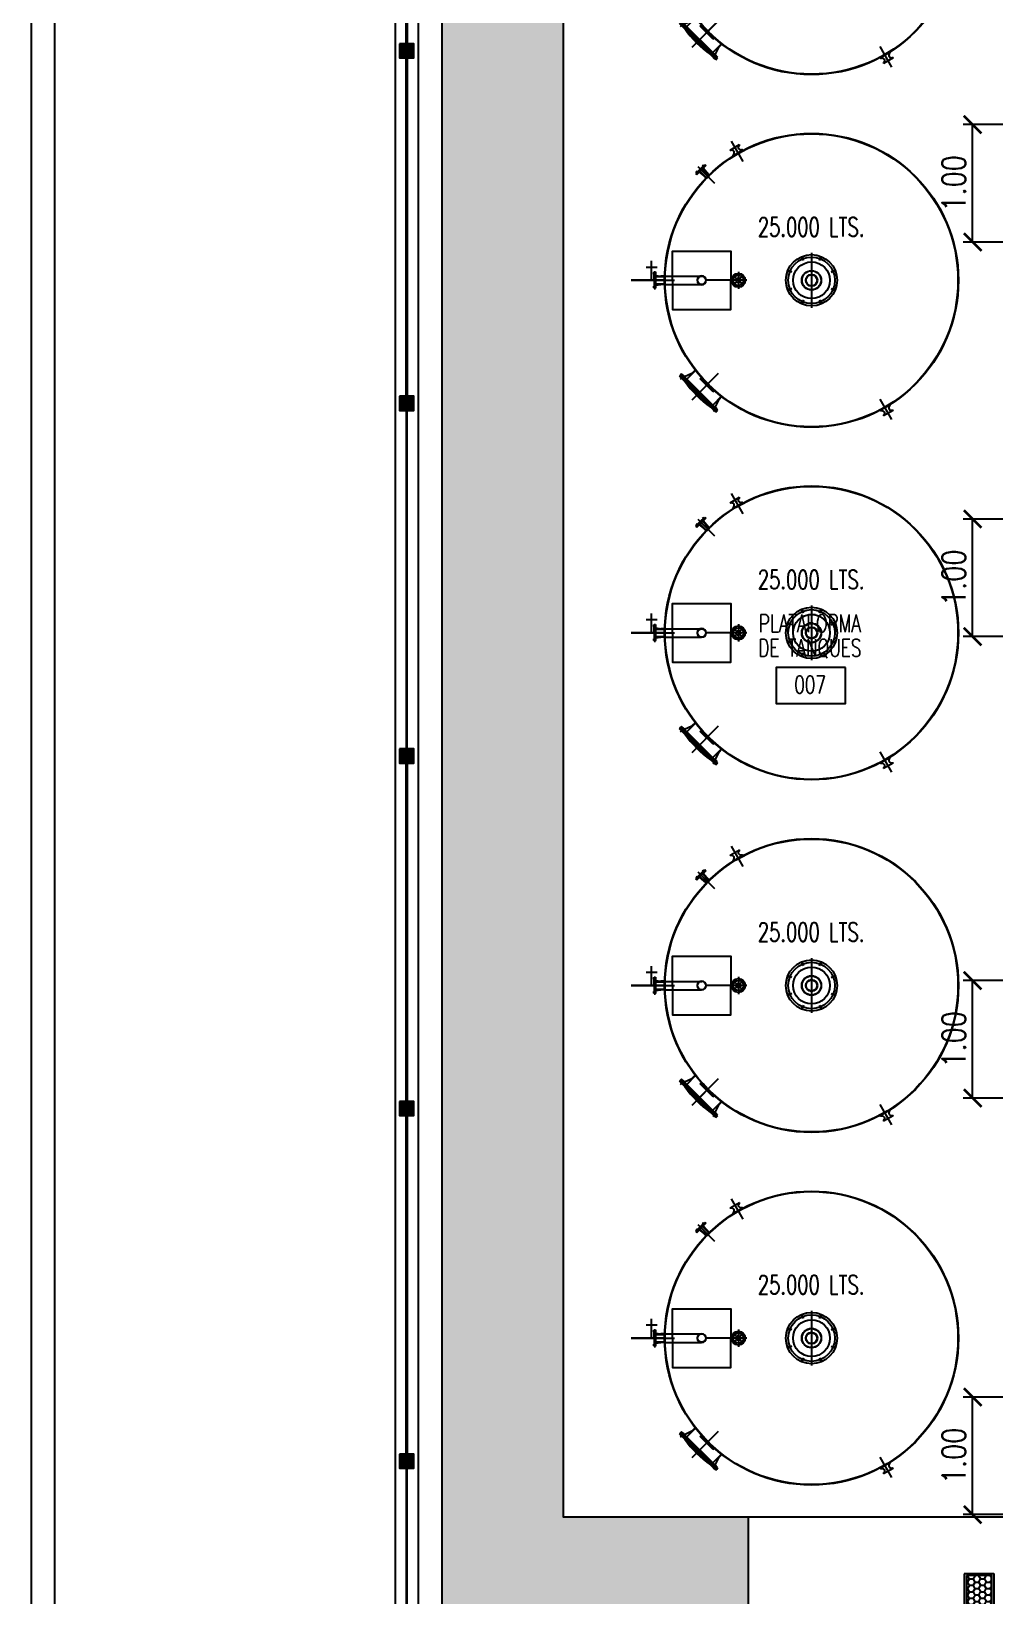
# Model space of a CAD drawing. Header units: millimetres. Extents: x -129 to 3172, y -143 to 919.
# Drawn here: x -61.63 to -53.43, y 16.71 to 30.02 of the extents above; entities that cross this region are included whole.
import ezdxf
from ezdxf.enums import TextEntityAlignment as Align

# ---------------------------------------------------------------- set-up
doc = ezdxf.new("R2010")
doc.units = ezdxf.units.MM
doc.header["$LTSCALE"] = 0.1
doc.linetypes.add('HIDDEN', pattern=[9.525, 6.35, -3.175])
for name, color, linetype in [('A-CORDONES', 2, 'Continuous'), ('A-GRANZA', 8, 'Continuous'), ('A-MURO BLOCK', 4, 'Continuous'), ('A-TXT', 1, 'Continuous'), ('C-METALICA', 8, 'Continuous'), ('E-GENERAL', 8, 'Continuous'), ('E-REJILLAS', 8, 'Continuous'), ('H-HATCH MURO', 252, 'Continuous'), ('R-CUADRO REF', 1, 'Continuous'), ('R-NOMBRE LOCAL', 7, 'Continuous'), ('RLV-CORDONES', 2, 'Continuous'), ('zA-COTAS', 1, 'Continuous')]:
    doc.layers.add(name, color=color, linetype=linetype)
doc.styles.add('ROMANS', font='ROMANS.SHX', dxfattribs={"width": 0.8, "height": 0.2})
doc.styles.add('VAUX', font='romans.shx', dxfattribs={"width": 0.85})
doc.dimstyles.new('COTA 1-125', dxfattribs={"dimtxt": 0.2, "dimasz": 0.15, "dimexe": 0.08, "dimexo": 0.08, "dimgap": 0.06, "dimtad": 1, "dimzin": 0, "dimdsep": 46, "dimtxsty": 'ROMANS', "dimblk": 'ARCHTICK', "dimcen": 0, "dimclrd": 256, "dimclre": 8, "dimclrt": 3, "dimadec": 0, "dimazin": 0, "dimtfac": 1, "dimtofl": 0, "dimtmove": 0, "dimatfit": 3, "dimldrblk": 'ARCHTICK', "dimfxl": 1, "dimtolj": 1, "dimtzin": 0, "dimlwd": -1, "dimlwe": -1, "dimarcsym": 0})

# ---------------------------------------------------------------- blocks, each defined once
blk = doc.blocks.new('_ARCHTICK')
at = {"color": 0, "linetype": 'ByBlock', "const_width": 0.15}
blk.add_lwpolyline([(-0.5, -0.5), (0.5, 0.5)], dxfattribs=at)
blk = doc.blocks.new('*D502')
at = {"layer": 'Defpoints', "color": 0, "transparency": 16777216}
for p in [(-53.617, 18.403), (-53.165, 18.403), (-53.165, 17.403)]:
    blk.add_point(p, dxfattribs=at)
at = {"layer": 'zA-COTAS', "color": 8, "linetype": 'HIDDEN', "transparency": 16777216}
for p, q in [((-53.245, 18.403), (-53.697, 18.403)), ((-53.245, 17.403), (-53.697, 17.403))]:
    blk.add_line(p, q, dxfattribs=at)
at = {"layer": 'zA-COTAS', "transparency": 16777216}
blk.add_line((-53.617, 17.403), (-53.617, 18.403), dxfattribs=at)
at = {"layer": 'zA-COTAS', "transparency": 16777216, "xscale": 0.15, "yscale": 0.15, "zscale": 0.15}
for p, rotation in [((-53.617, 18.403), 90), ((-53.617, 17.403), 270)]:
    blk.add_blockref('_ARCHTICK', p, dxfattribs=dict(at, rotation=rotation))
at = {"layer": 'zA-COTAS', "color": 3, "transparency": 16777216, "insert": (-53.777, 17.903), "char_height": 0.2, "attachment_point": 5, "rotation": 90, "style": 'ROMANS'}
blk.add_mtext('\\A1;1.00', dxfattribs=at)
blk = doc.blocks.new('*D503')
at = {"layer": 'Defpoints', "color": 0, "transparency": 16777216}
for p in [(-53.617, 21.947), (-53.165, 21.947), (-53.165, 20.947)]:
    blk.add_point(p, dxfattribs=at)
at = {"layer": 'zA-COTAS', "color": 8, "linetype": 'HIDDEN', "transparency": 16777216}
for p, q in [((-53.245, 21.947), (-53.697, 21.947)), ((-53.245, 20.947), (-53.697, 20.947))]:
    blk.add_line(p, q, dxfattribs=at)
at = {"layer": 'zA-COTAS', "transparency": 16777216}
blk.add_line((-53.617, 20.947), (-53.617, 21.947), dxfattribs=at)
at = {"layer": 'zA-COTAS', "transparency": 16777216, "xscale": 0.15, "yscale": 0.15, "zscale": 0.15}
for p, rotation in [((-53.617, 21.947), 90), ((-53.617, 20.947), 270)]:
    blk.add_blockref('_ARCHTICK', p, dxfattribs=dict(at, rotation=rotation))
at = {"layer": 'zA-COTAS', "color": 3, "transparency": 16777216, "insert": (-53.777, 21.447), "char_height": 0.2, "attachment_point": 5, "rotation": 90, "style": 'ROMANS'}
blk.add_mtext('\\A1;1.00', dxfattribs=at)
blk = doc.blocks.new('*D504')
at = {"layer": 'Defpoints', "color": 0, "transparency": 16777216}
for p in [(-53.617, 25.874), (-53.165, 25.874), (-53.165, 24.874)]:
    blk.add_point(p, dxfattribs=at)
at = {"layer": 'zA-COTAS', "color": 8, "linetype": 'HIDDEN', "transparency": 16777216}
for p, q in [((-53.245, 25.874), (-53.697, 25.874)), ((-53.245, 24.874), (-53.697, 24.874))]:
    blk.add_line(p, q, dxfattribs=at)
at = {"layer": 'zA-COTAS', "transparency": 16777216}
blk.add_line((-53.617, 24.874), (-53.617, 25.874), dxfattribs=at)
at = {"layer": 'zA-COTAS', "transparency": 16777216, "xscale": 0.15, "yscale": 0.15, "zscale": 0.15}
for p, rotation in [((-53.617, 25.874), 90), ((-53.617, 24.874), 270)]:
    blk.add_blockref('_ARCHTICK', p, dxfattribs=dict(at, rotation=rotation))
at = {"layer": 'zA-COTAS', "color": 3, "transparency": 16777216, "insert": (-53.777, 25.374), "char_height": 0.2, "attachment_point": 5, "rotation": 90, "style": 'ROMANS'}
blk.add_mtext('\\A1;1.00', dxfattribs=at)
blk = doc.blocks.new('*D505')
at = {"layer": 'Defpoints', "color": 0, "transparency": 16777216}
for p in [(-53.617, 29.23), (-53.165, 29.23), (-53.165, 28.23)]:
    blk.add_point(p, dxfattribs=at)
at = {"layer": 'zA-COTAS', "color": 8, "linetype": 'HIDDEN', "transparency": 16777216}
for p, q in [((-53.245, 29.23), (-53.697, 29.23)), ((-53.245, 28.23), (-53.697, 28.23))]:
    blk.add_line(p, q, dxfattribs=at)
at = {"layer": 'zA-COTAS', "transparency": 16777216}
blk.add_line((-53.617, 28.23), (-53.617, 29.23), dxfattribs=at)
at = {"layer": 'zA-COTAS', "transparency": 16777216, "xscale": 0.15, "yscale": 0.15, "zscale": 0.15}
for p, rotation in [((-53.617, 29.23), 90), ((-53.617, 28.23), 270)]:
    blk.add_blockref('_ARCHTICK', p, dxfattribs=dict(at, rotation=rotation))
at = {"layer": 'zA-COTAS', "color": 3, "transparency": 16777216, "insert": (-53.777, 28.73), "char_height": 0.2, "attachment_point": 5, "rotation": 90, "style": 'ROMANS'}
blk.add_mtext('\\A1;1.00', dxfattribs=at)
blk = doc.blocks.new('A$C2E1B6E35')
at = {"layer": 'E-GENERAL'}
for p, q in [((-0.693, 1.107), (-0.612, 1.153)), ((-0.684, 1.184), (-0.584, 1.011)), ((-0.584, 1.105), (-0.665, 1.058)), ((-0.946, 0.946), (-0.985, 0.908)), ((-0.976, 0.899), (-0.937, 0.937)), ((-0.967, 0.967), (-0.825, 0.825)), ((-0.891, 0.869), (-0.957, 0.935)), ((-0.946, 0.946), (-0.908, 0.985)), ((-0.899, 0.976), (-0.937, 0.937)), ((-0.869, 0.891), (-0.935, 0.957)), ((-0.906, 0.959), (-0.927, 0.98)), ((-0.914, 0.961), (-0.923, 0.97)), ((-0.92, 0.955), (-0.891, 0.919)), ((-0.908, 0.967), (-0.917, 0.976)), ((-0.908, 0.985), (-0.899, 0.976)), ((-0.985, 0.908), (-0.976, 0.899)), ((-0.959, 0.906), (-0.98, 0.927)), ((-0.967, 0.908), (-0.976, 0.917)), ((-0.961, 0.914), (-0.97, 0.923)), ((-0.955, 0.92), (-0.919, 0.891)), ((-0.894, 0.866), (-0.919, 0.891)), ((-0.88, 0.88), (-0.894, 0.866)), ((-0.866, 0.894), (-0.891, 0.919)), ((-0.88, 0.88), (-0.866, 0.894)), ((-1.359, 0), (-1.359, 0.165)), ((-0.069, 0.167), (-0.083, 0.201)), ((0, 0.233), (0, -0.233)), ((0, 0.233), (0, -0.233)), ((0.069, 0.167), (0.083, 0.201)), ((-1.405, 0.113), (-1.312, 0.113)), ((-1.367, 0), (-1.167, 0)), ((-1.367, 0), (-1.167, 0)), ((-1.367, 0), (-1.167, 0)), ((-1.365, 0), (-1.166, 0)), ((-1.319, 0.059), (-1.348, 0.059)), ((-1.338, 0), (-1.338, 0.071)), ((-1.338, 0.071), (-1.326, 0.071)), ((-1.326, 0.064), (-1.338, 0.064)), ((-1.326, 0.055), (-1.338, 0.055)), ((-1.338, 0), (-1.338, -0.071)), ((-1.326, 0.071), (-1.326, 0)), ((-1.326, 0.042), (-1.28, 0.036)), ((-1.326, 0.031), (-1.245, 0.031)), ((-1.326, 0), (-1.326, 0.031)), ((-1.326, -0.071), (-1.326, 0)), ((-1.326, 0), (-1.326, -0.031)), ((-1.245, 0.036), (-1.28, 0.036)), ((-1.243, 0.035), (-0.932, 0.035)), ((-0.685, 0), (-0.896, 0)), ((-0.685, 0), (-0.896, 0)), ((-0.55, 0), (-0.695, 0)), ((-0.575, 0), (-0.669, 0)), ((-0.645, 0.023), (-0.664, 0.042)), ((-0.634, 0.012), (-0.648, 0.025)), ((-0.622, 0.073), (-0.622, -0.073)), ((-0.622, 0.047), (-0.622, -0.047)), ((-0.611, 0.012), (-0.597, 0.025)), ((-0.6, 0.023), (-0.581, 0.042)), ((-0.167, 0.069), (-0.201, 0.083)), ((0.167, 0.069), (0.201, 0.083)), ((-1.319, -0.059), (-1.348, -0.059)), ((-1.326, -0.055), (-1.338, -0.055)), ((-1.326, -0.064), (-1.338, -0.064)), ((-1.338, -0.071), (-1.326, -0.071)), ((-1.326, -0.031), (-1.245, -0.031)), ((-1.326, -0.042), (-1.28, -0.036)), ((-1.245, -0.036), (-1.28, -0.036)), ((-1.245, -0.036), (-0.934, -0.036)), ((-0.645, -0.023), (-0.664, -0.042)), ((-0.634, -0.012), (-0.648, -0.025)), ((-0.611, -0.012), (-0.597, -0.025)), ((-0.6, -0.023), (-0.581, -0.042)), ((-0.167, -0.069), (-0.201, -0.083)), ((0.167, -0.069), (0.201, -0.083)), ((-0.069, -0.167), (-0.083, -0.201)), ((0.069, -0.167), (0.083, -0.201)), ((-1.104, -0.796), (-1.113, -0.805)), ((-0.796, -1.104), (-1.104, -0.796)), ((-1.018, -0.792), (-1.08, -0.821)), ((-1.06, -0.84), (-0.983, -0.763)), ((-0.989, -0.763), (-1.018, -0.791)), ((-1.016, -1.016), (-0.79, -0.79)), ((-1.016, -1.016), (-0.79, -0.79)), ((-1.016, -1.016), (-0.79, -0.79)), ((-0.97, -0.97), (-0.796, -0.796)), ((-1.113, -0.805), (-1.122, -0.814)), ((-0.814, -1.122), (-1.122, -0.814)), ((-1.108, -0.835), (-1.117, -0.843)), ((-1.094, -0.815), (-1.115, -0.835)), ((-0.805, -1.113), (-1.113, -0.805)), ((-0.805, -1.113), (-1.113, -0.805)), ((-1.102, -0.816), (-1.111, -0.825)), ((-1.085, -0.806), (-1.106, -0.827)), ((-1.093, -0.808), (-1.102, -0.816)), ((-1.087, -0.814), (-1.096, -0.823)), ((-0.947, -0.837), (-0.936, -0.826)), ((-0.837, -0.947), (-0.947, -0.837)), ((-0.909, -0.857), (-0.857, -0.909)), ((-0.852, -0.908), (-0.908, -0.852)), ((-0.905, -0.855), (-0.88, -0.88)), ((-0.855, -0.905), (-0.88, -0.88)), ((-0.84, -1.06), (-0.763, -0.983)), ((-0.837, -0.947), (-0.826, -0.936)), ((-0.792, -1.018), (-0.821, -1.08)), ((-0.763, -0.989), (-0.791, -1.018)), ((0.684, -1.184), (0.584, -1.011)), ((0.584, -1.105), (0.665, -1.058)), ((-0.815, -1.094), (-0.835, -1.115)), ((-0.823, -1.096), (-0.831, -1.105)), ((-0.806, -1.085), (-0.827, -1.106)), ((-0.816, -1.102), (-0.825, -1.111)), ((-0.814, -1.087), (-0.823, -1.096)), ((-0.808, -1.093), (-0.816, -1.102)), ((-0.814, -1.122), (-0.805, -1.113)), ((-0.805, -1.113), (-0.796, -1.104)), ((0.693, -1.107), (0.612, -1.153))]:
    blk.add_line(p, q, dxfattribs=at)
for points in [[(-0.659, 1.094), (-0.659, 1.093), (-0.659, 1.094), (-0.659, 1.094, 0.351391), (-0.686, 1.104, -0.354206), (-0.693, 1.107)], [(-0.665, 1.058, -0.354206), (-0.664, 1.066, 0.351391), (-0.659, 1.094)], [(-0.617, 1.118), (-0.617, 1.118), (-0.617, 1.118), (-0.617, 1.118, -0.351391), (-0.613, 1.146, 0.354206), (-0.612, 1.153)], [(-0.584, 1.105, 0.354206), (-0.591, 1.108, -0.351391), (-0.617, 1.118)], [(0.665, -1.058, -0.354206), (0.664, -1.066, 0.351391), (0.659, -1.094)], [(0.584, -1.105, 0.354206), (0.591, -1.108, -0.351391), (0.617, -1.118)], [(0.617, -1.118), (0.617, -1.118), (0.617, -1.118), (0.617, -1.118, -0.351391), (0.613, -1.146, 0.354206), (0.612, -1.153)], [(0.659, -1.094), (0.659, -1.093), (0.659, -1.094), (0.659, -1.094, 0.351391), (0.686, -1.104, -0.354206), (0.693, -1.107)]]:
    blk.add_lwpolyline(points, format="xyb", dxfattribs=at)
for points in [[(-1.359, 0), (-1.359, 0.165)], [(-1.182, 0), (-1.182, 0.249), (-0.685, 0.249), (-0.685, 0)], [(-1.534, 0), (-1.245, 0)], [(-1.534, 0), (-1.245, 0)], [(-1.245, 0), (-1.534, 0)], [(-1.405, 0.113), (-1.312, 0.113)], [(-1.182, 0), (-1.182, -0.249), (-0.685, -0.249), (-0.685, 0)]]:
    blk.add_lwpolyline(points, dxfattribs=at)
for centre, radius in [((0, 0), 1.249), ((0, 0), 1.245), ((0, 0), 0.218), ((0, 0), 0.198), ((0, 0), 0.156), ((-0.076, 0.183), 0.00653), ((0.076, 0.183), 0.00653), ((-0.934, 0), 0.0355), ((-0.622, 0), 0.0591), ((-0.622, 0), 0.0435), ((-0.653, 0.031), 0.0056), ((-0.622, 0), 0.0196), ((-0.592, 0.031), 0.0056), ((-0.183, 0.076), 0.00653), ((0, 0), 0.0828), ((0, 0), 0.0809), ((0, 0), 0.0498), ((0, 0), 0.0467), ((0.183, 0.076), 0.00653), ((-0.653, -0.031), 0.0056), ((-0.592, -0.031), 0.0056), ((-0.183, -0.076), 0.00653), ((0.183, -0.076), 0.00653), ((-0.076, -0.183), 0.00653), ((0.076, -0.183), 0.00653)]:
    blk.add_circle(centre, radius, dxfattribs=at)
for centre, radius, start, end in [((-0.934, 0), 0.0373, 0, 180), ((-0.934, 0), 0.0373, 180, 0), ((-0.339, -0.339), 0.903, 215.0774, 234.9226)]:
    blk.add_arc(centre, radius, start, end, dxfattribs=at)
blk = doc.blocks.new('1')
at = {"layer": 'E-REJILLAS'}
h = blk.add_hatch(dxfattribs=at)
h.set_pattern_fill('HONEY', color=256, scale=0.01, angle=270.0044, style=0)
h.set_pattern_definition([(270.0044, (2005.850984, 1188.794578), (0.02749994, -0.0476229), [0.03175, -0.0635]), (30.0044, (2005.850984, 1188.794578), (0.02749267, 0.0476271), [0.03175, -0.0635]), (330.0044, (2005.850984, 1188.794578), (0.0549926, 4.2e-06), [-0.0635, 0.03175])])
h.paths.add_polyline_path([(2005.851, 1188.585), (2005.851, 1188.795), (2003.551, 1188.795), (2003.551, 1188.585)])
blk.add_line((2005.867, 1188.565, -0.003), (2003.865, 1188.565, -0.003), dxfattribs=at)
at = {"layer": 'E-REJILLAS', "elevation": -0.003}
for points in [[(2005.867, 1188.815), (2003.531, 1188.815), (2003.531, 1188.565), (2005.867, 1188.565)], [(2005.851, 1188.795), (2003.551, 1188.795), (2003.551, 1188.585), (2005.851, 1188.585)]]:
    blk.add_lwpolyline(points, close=True, dxfattribs=at)
blk = doc.blocks.new('N Local')
at = {"layer": 'R-CUADRO REF'}
blk.add_lwpolyline([(6337.193, -934.829), (6337.93, -934.829), (6337.93, -935.212), (6337.193, -935.212)], close=True, dxfattribs=at)
at = {"layer": 'R-CUADRO REF', "lineweight": 0, "style": 'VAUX', "width": 0.85}
blk.add_attdef('NUMERO', text='', height=0.182, dxfattribs=at).set_placement((6337.585, -935.106), align=Align.CENTER)
at = {"layer": 'R-NOMBRE LOCAL', "lineweight": 0, "style": 'VAUX', "width": 0.85}
for p in [(6337.572, -934.455), (6337.572, -934.715)]:
    blk.add_attdef('NOMBRE', text='', height=0.182, dxfattribs=at).set_placement(p, align=Align.CENTER)

msp = doc.modelspace()

# ---------------------------------------------------------------- hatches: boundary and pattern name
at = {"layer": 'A-GRANZA'}
h = msp.add_hatch(dxfattribs=at)
h.set_pattern_fill('AR-CONC', color=256, scale=0.005)
h.paths.add_polyline_path([(-53.328, 35.86), (-53.328, 32.371), (-57.099, 32.371), (-57.099, 17.382), (-55.528, 17.382), (-55.528, -2.535), (-39.963, -2.535), (-39.962, -5.846), (-58.132, -5.846), (-58.132, 35.86)])
at = {"layer": 'H-HATCH MURO'}
h = msp.add_hatch(color=256, dxfattribs=at)
h.dxf.hatch_style = 1
h.paths.add_polyline_path([(-58.493, 29.918), (-58.493, 29.798), (-58.373, 29.798), (-58.373, 29.918)])
h = msp.add_hatch(color=256, dxfattribs=at)
h.dxf.hatch_style = 1
h.paths.add_polyline_path([(-58.493, 26.918), (-58.493, 26.798), (-58.373, 26.798), (-58.373, 26.918)])
h = msp.add_hatch(color=256, dxfattribs=at)
h.dxf.hatch_style = 1
h.paths.add_polyline_path([(-58.493, 23.918), (-58.493, 23.798), (-58.373, 23.798), (-58.373, 23.918)])
h = msp.add_hatch(color=256, dxfattribs=at)
h.dxf.hatch_style = 1
h.paths.add_polyline_path([(-58.493, 20.918), (-58.493, 20.798), (-58.373, 20.798), (-58.373, 20.918)])
h = msp.add_hatch(color=256, dxfattribs=at)
h.dxf.hatch_style = 1
h.paths.add_polyline_path([(-58.493, 17.918), (-58.493, 17.798), (-58.373, 17.798), (-58.373, 17.918)])

# ---------------------------------------------------------------- linework, layer by layer
at = {"layer": 'A-CORDONES', "elevation": 0}
for points in [[(-29.058, -6.247), (-29.058, -5.846), (-58.132, -5.847), (-58.132, 35.922), (-58.132, 35.922), (-58.132, 35.922), (-58.532, 35.922), (-58.532, 35.922), (-58.532, 35.922), (-58.532, -6.247), (-29.058, -6.247)], [(-29.058, -6.047), (-58.332, -6.047), (-58.332, 35.922)], [(-53.328, 17.382), (-57.099, 17.382), (-57.099, 32.371), (-53.328, 32.371)], [(-55.528, 17.382), (-55.528, -2.535), (-39.963, -2.535)]]:
    msp.add_lwpolyline(points, dxfattribs=at)
at = {"layer": 'A-MURO BLOCK', "linetype": 'Continuous', "ltscale": 0.1}
for points in [[(-58.493, 29.918), (-58.493, 29.798), (-58.373, 29.798), (-58.373, 29.918)], [(-58.493, 26.918), (-58.493, 26.798), (-58.373, 26.798), (-58.373, 26.918)], [(-58.493, 23.918), (-58.493, 23.798), (-58.373, 23.798), (-58.373, 23.918)], [(-58.493, 20.918), (-58.493, 20.798), (-58.373, 20.798), (-58.373, 20.918)], [(-58.493, 17.918), (-58.493, 17.798), (-58.373, 17.798), (-58.373, 17.918)]]:
    msp.add_lwpolyline(points, close=True, dxfattribs=at)
at = {"layer": 'C-METALICA'}
for points in [[(-58.438, 29.918), (-58.438, 32.798), (-58.428, 32.798), (-58.428, 29.918)], [(-58.438, 26.918), (-58.438, 29.798), (-58.428, 29.798), (-58.428, 26.918)], [(-58.438, 26.798), (-58.438, 23.918), (-58.428, 23.918), (-58.428, 26.798)], [(-58.438, 20.918), (-58.438, 23.798), (-58.428, 23.798), (-58.428, 20.918)], [(-58.438, 17.918), (-58.438, 20.798), (-58.428, 20.798), (-58.428, 17.918)], [(-58.438, 17.798), (-58.438, 14.918), (-58.428, 14.918), (-58.428, 17.798)]]:
    msp.add_lwpolyline(points, close=True, dxfattribs=at)
at = {"layer": 'RLV-CORDONES', "elevation": 0}
msp.add_lwpolyline([(-61.625, -4.273), (-61.625, 34.472), (-61.625, 34.472), (-61.625, 34.472), (-61.625, 34.472), (-61.625, 34.472), (-61.625, 34.472), (-61.625, 37.778, -0.414212), (-55.625, 43.778), (-14.398, 43.778)], format="xyb", dxfattribs=at)
at = {"layer": 'RLV-CORDONES', "color": 253, "elevation": 0}
msp.add_lwpolyline([(-61.425, -4.265), (-61.425, 37.778, -0.414212), (-55.625, 43.578), (-13.747, 43.578)], format="xyb", dxfattribs=at)

# ---------------------------------------------------------------- block references
at = {"xscale": 1.00098281945873, "yscale": 1.00098281945873, "zscale": 1.00098281945873}
for p in [(-54.988, 30.905, 0.002), (-54.988, 27.905, 0.002), (-54.988, 24.905, 0.002), (-54.988, 21.905, 0.002), (-54.988, 18.905, 0.002)]:
    msp.add_blockref('A$C2E1B6E35', p, dxfattribs=at)
ref = msp.add_blockref('N Local', (5015.056, 772.475, 0.002), dxfattribs=dict(xscale=-0.7999999999999545, yscale=0.8000000000000114, zscale=0.8))
ref.add_attrib('NUMERO', '007', dxfattribs={"layer": 'R-CUADRO REF', "lineweight": 0, "height": 0.15, "style": 'VAUX', "width": 0.7}).set_placement((-55, 24.39, 0.002), align=Align.CENTER)
ref.add_attrib('NOMBRE', 'PLATAFORMA', dxfattribs={"layer": 'R-NOMBRE LOCAL', "lineweight": 0, "height": 0.15, "style": 'VAUX', "width": 0.7}).set_placement((-55.002, 24.911, 0.002), align=Align.CENTER)
ref.add_attrib('NOMBRE', 'DE TANQUES', dxfattribs={"layer": 'R-NOMBRE LOCAL', "lineweight": 0, "height": 0.15, "style": 'VAUX', "width": 0.7}).set_placement((-55.002, 24.703, 0.002), align=Align.CENTER)
at = {"layer": 'E-REJILLAS', "rotation": 90}
msp.add_blockref('1', (1135.127, -1988.967, 0), dxfattribs=at)

# ---------------------------------------------------------------- texts
at = {"layer": 'A-TXT', "color": 0, "char_height": 0.16, "width": 4.46504, "attachment_point": 1, "line_spacing_factor": 0.999789, "style": 'VAUX'}
for insert in [(-57.179, 28.439), (-57.179, 25.439), (-57.179, 22.439), (-57.179, 19.439)]:
    msp.add_mtext('\\pi1.73385;{\\W0.7;25.000 LTS.}', dxfattribs=dict(at, insert=insert))

# ---------------------------------------------------------------- dimensions: what is measured, and where the dimension line sits
at = {"layer": 'zA-COTAS'}
for base, p1, p2, picture, middle in [((-53.617, 29.23, -0.012), (-53.165, 28.23, -0.012), (-53.165, 29.23, -0.012), '*D505', (-53.777, 28.73, -0.012)), ((-53.617, 25.874, -0.013), (-53.165, 24.874, -0.013), (-53.165, 25.874, -0.013), '*D504', (-53.777, 25.374, -0.013)), ((-53.617, 21.947, -0.012), (-53.165, 20.947, -0.012), (-53.165, 21.947, -0.012), '*D503', (-53.777, 21.447, -0.012)), ((-53.617, 18.403, -0.012), (-53.165, 17.403, -0.012), (-53.165, 18.403, -0.012), '*D502', (-53.777, 17.903, -0.012))]:
    dim = msp.add_linear_dim(base=base, p1=p1, p2=p2, angle=90, dimstyle='COTA 1-125', dxfattribs=at)
    dim.commit()
    dim.dimension.update_dxf_attribs({"geometry": picture, "text_midpoint": middle})

doc.saveas('drawing.dxf')
